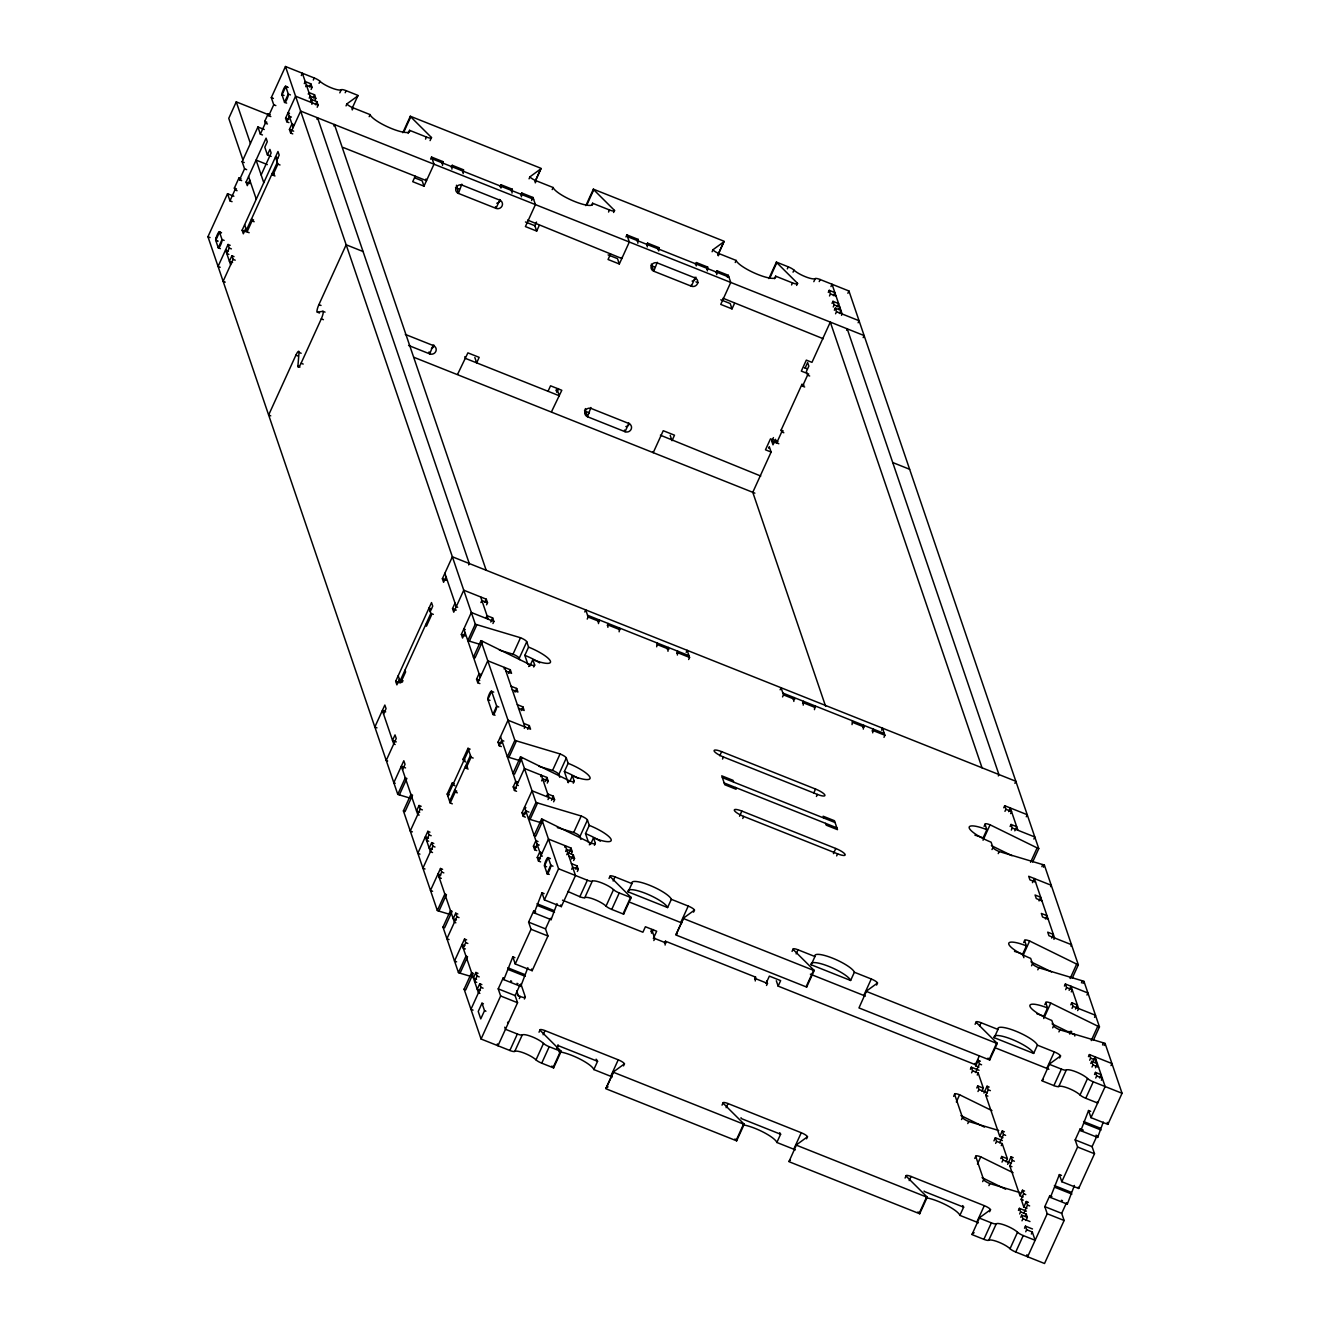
<?xml version="1.0" encoding="UTF-8"?>
<svg xmlns="http://www.w3.org/2000/svg" width="1330" height="1330" viewBox="0 0 1330 1330"><rect width="100%" height="100%" fill="white"/><g stroke="black" fill="none" stroke-linecap="round" stroke-linejoin="round"><path stroke-width="1.5" d="M300.015 367.047L297.903 366.199L299.05 352.417L301.162 353.265M216.075 237.738L215.643 240.032L218.27 247.812L220.381 248.644M282.342 92.219L281.91 94.513L284.537 102.294L286.648 103.125M550.454 867.775L550.869 865.348L548.259 857.7A4.638 0.948 -68.3 0 0 545.932 860.477A4.638 0.948 -68.3 0 0 544.502 865.946L547.112 873.594L549.224 874.425M269.059 114.929L236.258 101.861L228.76 118.337L242.925 159.933M410.272 798.166L399.366 794.908A6.201 1.397 24.5 0 1 397.77 794.343L207.946 236.723L227.53 193.715L233.881 196.242M241.661 180.631L239.55 179.799L244.554 168.81L242.126 161.678L257.92 126.982L264.254 129.509M270.838 116.575L268.726 115.727L273.731 104.754L271.303 97.622L285.468 66.5L314.262 77.971A6.201 1.397 24.5 0 1 319.965 81.28A12.386 2.81 24.5 0 0 331.403 87.88A12.386 2.81 24.5 0 0 341.228 89.742A6.201 1.397 24.5 0 1 346.132 90.673L358.019 95.411L351.918 108.794M232.068 201.678L229.957 200.847L234.961 189.858L234.363 188.079L238.935 178.004L241.062 178.852M262.459 134.962L260.348 134.114L265.352 123.141L264.737 121.346L268.111 113.948L270.223 114.796M282.01 94.862L285.767 86.616L287.879 87.464M249.791 180.132L247.297 185.635L246.083 182.06L266.083 138.137L267.297 141.695L264.803 147.198L267.43 154.912L271.187 156.408M301.312 75.561L302.375 73.233L312.484 102.942L311.868 104.322M267.43 154.912L269.924 149.425L271.137 152.983L261.146 174.962M230.173 245.319L228.062 244.471L218.054 266.449L220.181 267.28M288.909 122.593L286.798 121.745L285.584 118.187L295.576 96.209L318.119 105.186L317.188 107.248M228.062 244.471L229.275 248.045L226.782 253.531L228.893 254.379M286.798 121.745L289.292 116.259L291.403 117.09M304.271 83.607L305.202 81.562L310.838 83.807L312.051 87.364L311.12 89.426M305.717 86.666L306.415 85.12L312.051 87.364M245.834 228.311L243.34 233.797L242.126 230.223L277.97 151.52L279.184 155.095L276.673 160.581M234.013 256.607L231.902 255.776L229.408 261.262L232.584 262.525M292.75 133.881L290.638 133.033L289.425 129.476L291.918 123.973L294.03 124.821M309.425 86.882L310.838 83.807M313.315 80.033L314.262 77.971M308.244 94.098L308.942 92.551L314.578 94.796L315.792 98.353L314.861 100.415M231.902 255.776L233.116 259.333L223.124 281.295L225.236 282.143M246.466 230.04L277.305 162.327M290.638 133.033L300.647 111.072L864.101 335.559L863.17 337.621M249.159 232.717L247.048 231.869L252.052 220.88L251.437 219.101L253.548 219.949M274.994 175.976L272.883 175.128L277.887 164.139L275.476 156.973L277.937 157.954M309.225 98.171L310.156 96.109L315.792 98.353M310.339 101.446L311.27 99.384L316.906 101.629L318.119 105.186M319.034 83.341L319.965 81.28M313.182 97.888L314.578 94.796M315.493 104.721L316.906 101.629M316.922 119.185L317.538 117.805L469.274 563.521L468.659 564.884M339.815 92.834L341.228 89.742M345.185 92.734L346.132 90.673M333.813 125.918L334.445 124.538L486.182 570.254M346.033 105.901L346.964 103.84L357.953 95.827M352.267 109.925L353.215 107.88A6.201 1.397 24.5 0 1 346.964 103.84M369.175 116.658L370.106 114.613L353.215 107.88M299.05 352.417A6.201 1.264 -68.3 0 0 295.892 355.176L268.643 415.01L270.755 415.858M319.499 313.016L317.371 312.184A6.201 1.264 -68.3 0 1 318.901 304.62L346.166 244.787L363.057 251.52M402.824 132.717L410.322 116.242L541.044 168.328L534.959 181.711M403.705 132.285L410.737 116.841A6.201 1.397 24.5 0 1 410.322 116.242M297.903 366.199A6.201 1.264 -68.3 0 0 301.079 363.24L321.295 318.851A6.201 1.264 -68.3 0 0 322.907 311.287L325.035 312.134M408.144 133.416L409.557 130.323L426.464 137.056A6.201 1.397 24.5 0 0 431.485 137.522L430.072 140.614M425.517 139.118L426.464 137.056M415.226 176.192L412.716 181.678L423.987 186.167L433.996 164.205L431.568 157.073L442.84 161.562L442.508 165.402M430.621 159.135L431.568 157.073M441.893 163.623L442.84 161.562M451.286 167.364L452.233 165.302L463.488 169.791L463.173 173.632M451.901 169.143L452.233 165.302M499.515 199.45L499.731 200.132A4.638 4.422 -18.8 0 1 502.092 205.934A4.638 4.422 -18.8 0 1 495.99 208.361L458.418 193.399L456.456 185.236M462.557 171.853L463.488 169.791M500.13 186.815L501.061 184.754L512.333 189.242L512 193.083M500.961 188.079L501.061 184.754M511.385 191.304L512.333 189.242M520.778 195.044L521.726 192.983L532.998 197.472L535.425 204.604L525.417 226.582L536.688 231.071L539.182 225.568M529.057 178.819L530.005 176.774L540.977 168.744L535.358 181.096M521.393 196.823L521.726 192.983M535.308 182.858L536.239 180.797A6.201 1.397 24.5 0 1 530.005 176.774M531.584 200.564L532.998 197.472M536.688 231.071L534.86 225.718L536.539 222.06M552.199 189.592L553.147 187.53L536.239 180.797M585.848 205.635L593.363 189.159L724.085 241.245L717.984 254.629M586.73 205.219L593.762 189.774A6.201 1.397 24.5 0 1 593.363 189.159M591.651 205.302L592.582 203.241L609.489 209.974A6.201 1.397 24.5 0 0 614.527 210.439L613.579 212.501M608.558 212.035L609.489 209.974M403.14 680.86L399.382 679.364L396.889 684.85L395.675 681.293L431.519 602.59L432.732 606.148L430.222 611.634M446.082 576.821L443.588 582.307L442.375 578.75L452.366 556.788L1015.837 781.275L1014.906 783.337M383.572 714.094L386.066 708.607L384.852 705.05L374.844 727.011L376.972 727.859M548.043 391.286L550.537 385.8L561.809 390.288L551.584 411.585M610.553 254.013L608.059 259.5L619.331 263.988L629.323 242.027L626.895 234.895L638.167 239.383L637.835 243.224M486.564 604.817L487.512 602.756L486.298 599.198L463.754 590.204L453.746 612.182L452.533 608.608L455.043 603.122M555.94 390.704L556.888 388.643L558.999 389.49M625.965 236.956L626.895 234.895M556.655 392.267L558.317 388.593M637.236 241.445L638.167 239.383M465.051 632.531L462.557 638.034L461.344 634.46L471.335 612.498L493.879 621.476L492.948 623.537M402.541 769.821L405.035 764.318L403.821 760.76L393.813 782.722L395.226 783.287M480.928 602.573L481.876 600.512L487.512 602.756M646.629 245.185L647.56 243.124L658.832 247.613L658.732 250.938M484.885 602.274L486.298 599.198M397.77 794.343L405.268 777.867A6.201 1.397 24.5 0 0 406.864 778.432L399.366 794.908M285.468 66.5L475.292 624.119L467.794 640.595A6.201 1.397 24.5 0 0 469.374 641.16L480.28 644.418M647.228 246.964L647.56 243.124M469.374 641.16L476.888 624.684L520.512 637.735A6.201 1.397 24.5 0 1 526.763 641.758L528.575 647.112A21.679 4.904 24.5 0 1 550.42 661.193A21.679 4.904 24.5 0 1 532.831 659.58L529.822 666.18M486.098 617.719L487.029 615.657L492.665 617.918L493.879 621.476M584.601 410.638L585.533 408.576M657.901 249.674L658.832 247.613M403.406 810.901L410.904 794.426A6.201 1.397 24.5 0 1 412.549 795.14L405.051 811.616A6.201 1.397 24.5 0 0 403.406 810.901L437.337 910.551A6.201 1.397 24.5 0 0 438.917 911.116L449.823 914.375M480.928 640.661L473.43 657.136A6.201 1.397 24.5 0 1 475.059 657.851L482.574 641.376A6.201 1.397 24.5 0 0 480.928 640.661L514.86 740.328L507.345 756.803A6.201 1.397 24.5 0 0 508.941 757.369L519.847 760.627M584.967 412.932L585.665 411.386A4.638 4.422 -18.8 0 1 584.585 410.771M490.787 622.024L492.665 617.918M421.161 806.312L419.05 805.481L416.539 810.968L419.715 812.231M479.881 683.587L477.769 682.739L476.556 679.181L479.066 673.695L481.177 674.526M419.05 805.481L420.263 809.039L410.255 831.001L412.367 831.849M477.769 682.739L487.777 660.777L510.321 669.755L511.535 673.329L505.899 671.085M429.956 832.164L427.844 831.333L417.836 853.295L419.947 854.143M504.053 668.89L504.685 667.51L524.918 726.945L524.286 728.325M452.316 803.835L450.205 802.988L447.179 794.077L452.183 783.087L454.295 783.935M465.733 761.924L463.621 761.076L463.006 759.297L468.01 748.308L470.122 749.156M427.844 831.333L429.058 834.891L426.564 840.394L428.676 841.225M447.794 795.822L468.642 750.054M519.747 659.68L519.249 658.234A6.201 1.397 24.5 0 0 513.014 654.194L520.512 637.735M449.623 801.159L470.454 755.407M508.642 673.429L510.321 669.755M433.796 843.469L431.685 842.621L429.191 848.108L432.366 849.371M450.205 802.988L455.209 791.998L454.611 790.22L456.722 791.067M468.16 769.056L466.049 768.208L471.053 757.219L468.01 748.308M695.457 264.637L696.405 262.575L707.66 267.064L707.327 270.921M696.305 265.917L696.405 262.575M431.685 842.621L432.898 846.179L422.907 868.158L425.018 868.989M519.249 658.234L526.763 641.758M527.86 664.252L524.835 655.341L528.575 647.112M712.099 251.752L713.03 249.691L724.019 241.661L717.917 255.044M706.729 269.125L707.66 267.064M515.026 692.149L516.688 688.475L511.053 686.23M528.675 666.53L529.623 664.468A6.201 1.397 24.5 0 0 534.643 664.933L533.712 666.995M718.333 255.776L719.281 253.714A6.201 1.397 24.5 0 1 713.03 249.691M442.607 869.321L440.496 868.473L430.488 890.435L432.599 891.283M501.327 746.579L499.215 745.748L498.002 742.173L508.01 720.212L530.554 729.189L529.34 725.631L523.704 723.387M440.496 868.473L441.71 872.031L439.199 877.534L441.311 878.365M499.215 745.748L501.726 740.245L503.837 741.093M716.122 272.866L717.053 270.821L728.325 275.31L730.752 282.442L720.744 304.404L732.015 308.893L734.526 303.39M716.72 274.662L717.053 270.821M521.293 710.569L522.956 706.912L517.32 704.651M437.337 910.551L444.835 894.076A6.201 1.397 24.5 0 0 446.431 894.641L438.917 911.116M727.394 277.355L728.325 275.31M508.941 757.369L516.439 740.893L560.08 753.944A6.201 1.397 24.5 0 1 566.314 757.967L568.143 763.32A21.679 4.904 24.5 0 1 589.988 777.418A21.679 4.904 24.5 0 1 572.382 775.789L570.138 780.743M735.241 262.509L736.172 260.447L719.281 253.714M527.661 729.289L529.34 725.631M584.784 611.966L585.732 609.905L588.159 617.037L587.212 619.098M442.973 927.11L450.471 910.634A6.201 1.397 24.5 0 1 452.117 911.349L444.602 927.825A6.201 1.397 24.5 0 0 442.973 927.11L458.468 972.629A6.201 1.397 24.5 0 0 460.047 973.194L470.97 976.453M520.495 756.87L512.981 773.345A6.201 1.397 24.5 0 1 514.627 774.06L522.125 757.585A6.201 1.397 24.5 0 0 520.495 756.87L535.99 802.406L528.492 818.881A6.201 1.397 24.5 0 0 530.072 819.446L540.977 822.705M457.819 914.026L455.708 913.195L453.214 918.681L456.389 919.944M516.555 791.3L514.444 790.452L513.23 786.894L515.724 781.408L517.836 782.24M455.708 913.195L456.921 916.752L446.93 938.714L449.041 939.562M514.444 790.452L524.452 768.491L546.979 777.468L548.193 781.043L547.262 783.104M597.885 621.808L598.816 619.747L598.483 623.587M466.631 939.878L464.519 939.047L454.511 961.008L456.622 961.856M525.35 817.152L523.239 816.304L522.025 812.746L532.033 790.785L554.577 799.762L553.629 801.824M607.278 625.549L608.209 623.487L607.876 627.328M540.728 776.604L541.343 775.224L548.941 797.518L547.993 799.579M464.519 939.047L465.733 942.604L463.222 948.107L465.334 948.938M523.239 816.304L525.749 810.818L528.908 812.081M768.89 278.569L776.388 262.093L788.274 266.831A6.201 1.397 24.5 0 1 793.993 270.123A12.386 2.81 24.5 0 0 805.431 276.74A12.386 2.81 24.5 0 0 815.24 278.602A6.201 1.397 24.5 0 1 820.144 279.516L848.939 290.987L1038.763 848.607L1032.662 861.99M769.771 278.136L776.803 262.692A6.201 1.397 24.5 0 1 776.388 262.093M541.626 780.86L542.557 778.798L548.193 781.043M545.101 781.591L546.979 777.468M458.468 972.629L465.965 956.154A6.201 1.397 24.5 0 0 467.562 956.719L460.047 973.194M774.442 278.735L775.623 276.175L792.53 282.908A6.201 1.397 24.5 0 0 797.551 283.357L796.62 285.418M530.072 819.446L537.569 802.971L581.21 816.005A6.201 1.397 24.5 0 1 587.444 820.045L589.273 825.381A21.679 4.904 24.5 0 1 611.118 839.479A21.679 4.904 24.5 0 1 593.513 837.867L590.52 844.45M559.797 777.335L558.816 774.442A6.201 1.397 24.5 0 0 552.582 770.403L560.08 753.944M619.148 631.817L619.481 627.976M546.78 796.005L547.727 793.944L553.363 796.188L554.577 799.762M787.327 268.876L788.274 266.831M558.816 774.442L566.314 757.967M464.104 989.171L471.601 972.696A6.201 1.397 24.5 0 1 473.247 973.427L465.733 989.886A6.201 1.397 24.5 0 0 464.104 989.171L481.061 1039.013L509.856 1050.484A6.201 1.397 24.5 0 0 514.76 1051.398A12.386 2.81 24.5 0 1 524.569 1053.26A12.386 2.81 24.5 0 1 536.007 1059.877A6.201 1.397 24.5 0 0 541.726 1063.169L553.613 1067.907L561.11 1051.432A6.201 1.397 24.5 0 0 560.711 1050.833L539.947 1030.168L539.016 1032.23M541.626 818.948L534.111 835.423A6.201 1.397 24.5 0 1 535.757 836.138L543.255 819.662A6.201 1.397 24.5 0 0 541.626 818.948L558.583 868.773L544.419 899.895L561.327 906.628L575.491 875.522L565.366 845.797L564.751 847.177M568.026 782.24L564.386 771.55L568.143 763.32M551.485 800.311L553.363 796.188M793.046 272.185L793.993 270.123M478.002 973.311L475.891 972.463L473.397 977.966L476.556 979.229M536.738 850.585L534.627 849.737L533.413 846.179L535.907 840.676L538.018 841.524M791.583 284.953L792.53 282.908M475.891 972.463L477.104 976.037L474.611 981.523L476.722 982.371M534.627 849.737L537.12 844.251L539.232 845.082M568.243 782.738L569.174 780.677A6.201 1.397 24.5 0 0 574.211 781.142L573.263 783.204M481.859 984.599L479.731 983.768L477.237 989.254L480.413 990.517M540.579 861.873L538.467 861.025L537.254 857.468L539.747 851.981L541.859 852.813M479.731 983.768L480.945 987.326L470.953 1009.287L473.064 1010.135M538.467 861.025L548.475 839.064L571.002 848.041L572.216 851.616L571.285 853.677M481.992 1003.219L478.235 1011.448L480.762 1018.88L484.519 1010.65L481.992 1003.219L483.405 1003.784M813.827 281.677L815.24 278.602M550.786 865.132L547.029 873.361L548.442 873.926M819.214 281.578L820.144 279.516M481.061 1039.013L500.645 995.987L498.218 988.855L503.222 977.883L504.286 978.298M527.844 967.675L520.745 986.395L503.837 979.661L512.815 956.835L514.926 957.667M550.204 918.565L545.516 928.872L547.943 936.004L532.15 970.701L515.242 963.967L531.036 929.271L528.609 922.139L533.613 911.15L535.724 911.998M557.021 903.619L551.119 919.662L534.228 912.929L541.992 892.763L544.103 893.61M656.704 646.796L657.037 642.955M580.927 839.413L579.947 836.52A6.201 1.397 24.5 0 0 573.712 832.48L581.21 816.005M565.649 851.433L566.58 849.371L572.216 851.616M566.763 854.691L567.694 852.63L573.33 854.874L574.543 858.449L573.612 860.51M569.14 852.164L571.002 848.041M579.947 836.52L587.444 820.045M828.291 292.401L829.222 290.339L834.858 292.583L833.461 295.659M830.967 286.582L832.031 284.254L842.139 313.98L841.524 315.343M571.451 858.997L573.33 854.874M667.377 649.506L668.308 647.444L667.976 651.284M829.504 295.958L830.435 293.897L829.222 290.339M588.558 842.538L585.516 833.627L589.273 825.381M571.717 869.255L572.665 867.193L578.284 869.438L577.353 871.499M497.337 1043.884L497.969 1045.746L517.553 1002.72L515.126 995.588L520.13 984.616M832.031 303.39L832.979 301.328L838.598 303.572L837.102 306.864M575.674 868.955L577.07 865.88L571.435 863.636M768.624 448.193L769.305 446.697L771.117 452.05L752.78 492.316L825.631 706.346M778.815 443.738L776.703 442.89L775.49 439.332L772.996 444.819L771.782 441.261L773.445 437.587M805.115 368.044L807.626 362.541L808.84 366.116L806.329 371.602L807.543 375.176L802.555 386.149L804.667 386.997M833.245 306.947L834.193 304.886L832.979 301.328M519.348 998.564L520.296 996.503A6.201 1.397 24.5 0 0 525.317 996.968L524.386 999.029M589.373 844.816L590.304 842.755A6.201 1.397 24.5 0 0 595.341 843.22L594.41 845.282M676.77 653.246L677.702 651.185L677.369 655.025M834.359 310.223L835.307 308.161L840.926 310.405L839.529 313.498M776.703 442.89L781.707 431.918L781.109 430.122L801.94 384.37L804.052 385.218M835.573 313.78L836.52 311.735L835.307 308.161M838.881 309.192L839.829 307.13L834.193 304.886M847.875 293.315L848.939 290.987M686.214 652.382L687.144 650.32L689.572 657.452L688.641 659.514M509.856 1050.484L517.353 1034.009A6.201 1.397 24.5 0 0 522.258 1034.923A12.386 2.81 24.5 0 1 532.083 1036.785A12.386 2.81 24.5 0 1 543.505 1043.402A6.201 1.397 24.5 0 0 549.224 1046.71L561.11 1051.432M579.863 896.719L587.378 880.244A6.201 1.397 24.5 0 0 592.282 881.175A12.386 2.81 24.5 0 1 602.091 883.037A12.386 2.81 24.5 0 1 613.529 889.637A6.201 1.397 24.5 0 0 619.248 892.945L631.135 897.684L623.637 914.159L611.75 909.421A6.201 1.397 24.5 0 1 606.031 906.112A12.386 2.81 24.5 0 0 594.593 899.512A12.386 2.81 24.5 0 0 584.784 897.65A6.201 1.397 24.5 0 1 579.863 896.719L567.81 891.466M514.76 1051.398L522.258 1034.923M584.784 897.65L592.282 881.175M846.578 330.206L847.21 328.826L998.93 774.542L998.315 775.905M858.116 322.774L859.047 320.713L836.52 311.735M609.024 878.465L609.971 876.404A6.201 1.397 24.5 0 1 614.992 876.869L631.9 883.602A21.679 4.904 24.5 0 1 649.489 885.231A21.679 4.904 24.5 0 1 671.351 899.329L688.242 906.062A6.201 1.397 24.5 0 1 694.493 910.086L693.545 912.147M543.106 1034.74L544.984 1030.617L618.234 1059.811A6.201 1.397 24.5 0 1 624.468 1063.834L623.537 1065.895M613.113 880.992L614.992 876.869M536.007 1059.877L543.505 1043.402M606.031 906.112L613.529 889.637M541.726 1063.169L549.224 1046.71M611.75 909.421L619.248 892.945M556.638 1048.888L558.135 1045.596A21.679 4.904 24.5 0 1 558.035 1044.765M671.351 899.329L667.594 907.559L628.142 891.848L631.9 883.602M553.613 1067.907A6.201 1.397 24.5 0 0 553.197 1067.308L560.711 1050.833M609.971 876.404L630.719 897.085L623.221 913.56A6.201 1.397 24.5 0 1 623.637 914.159M719.763 755.773L721.641 751.65L815.556 789.056A9.293 2.095 24.5 0 1 824.916 795.107A9.293 2.095 24.5 0 1 817.385 794.409L723.47 757.003A9.293 2.095 24.5 0 1 714.11 750.951A9.293 2.095 24.5 0 1 721.641 751.65M722.523 759.048L723.47 757.003M650.802 931.648L651.75 929.587L653.861 930.435M651.517 933.195L653.18 929.537M612.299 1076.967A6.201 1.397 24.5 0 0 610.719 1076.286L593.828 1069.553L597.569 1061.307A21.679 4.904 24.5 0 0 596.123 1059.179M653.346 938.548L656.671 931.233L645.399 926.744L642.905 932.23L562.49 900.194M653.845 940.559L654.776 938.498L651.75 929.587M664.501 943.269L665.449 941.208L755.59 977.134L755.257 980.975M780.128 689.788L781.059 687.743L783.486 694.875L782.555 696.92M665.116 945.048L665.449 941.208M610.719 1076.286L618.234 1059.811M630.387 902.472L680.744 922.521L688.242 906.062M739.53 816.221L741.874 811.067L835.789 848.49A9.293 2.095 24.5 0 1 845.149 854.525A9.293 2.095 24.5 0 1 837.601 853.843L743.703 816.421A9.293 2.095 24.5 0 1 734.326 810.386A9.293 2.095 24.5 0 1 741.874 811.067M793.212 699.63L794.16 697.568L793.827 701.425M742.755 818.482L743.703 816.421M802.605 703.37L803.536 701.309L803.22 705.166M814.475 709.655L814.808 705.814M813.677 793.179L815.556 789.056M816.437 796.471L817.385 794.409M852.048 724.617L852.38 720.777M862.704 727.327L863.652 725.266L863.32 729.106M754.659 979.196L755.59 977.134M872.098 731.068L873.045 729.006L872.713 732.847M766.03 983.452L769.372 976.12L780.644 980.626L778.133 986.112L975.356 1064.682L979.312 1055.987M881.557 730.203L882.488 728.142L884.915 735.274L883.985 737.335M766.529 985.464L767.476 983.402L766.645 980.958M833.445 853.644L835.789 848.49M722.04 1105.147L722.988 1103.085A6.201 1.397 24.5 0 1 728.009 1103.551L801.259 1132.728A6.201 1.397 24.5 0 1 807.51 1136.768L806.562 1138.812M792.065 951.399L792.996 949.337A6.201 1.397 24.5 0 1 798.033 949.803L814.941 956.536A21.679 4.904 24.5 0 1 832.53 958.149A21.679 4.904 24.5 0 1 854.375 972.247L871.283 978.98A6.201 1.397 24.5 0 1 877.517 983.003L876.586 985.065M836.67 855.905L837.601 853.843M726.13 1107.674L728.009 1103.551M796.155 953.909L798.033 949.803M854.375 972.247L850.618 980.476L811.184 964.765L814.941 956.536M743.736 1123.75A6.201 1.397 24.5 0 1 744.152 1124.365L736.637 1140.841A6.201 1.397 24.5 0 0 736.238 1140.226L743.736 1123.75L722.988 1103.085M813.761 970.002L806.246 986.478A6.201 1.397 24.5 0 1 806.662 987.076L814.16 970.601A6.201 1.397 24.5 0 0 813.761 970.002L792.996 949.337M795.34 1149.885A6.201 1.397 24.5 0 0 793.761 1149.203L776.853 1142.47L780.61 1134.241A21.679 4.904 24.5 0 0 779.679 1132.695M793.761 1149.203L801.259 1132.728M810.369 974.175L863.785 995.455L871.283 978.98M984.1 826.395L985.048 824.351A6.201 1.397 24.5 0 1 990.069 824.8L1037.134 847.892A6.201 1.397 24.5 0 0 1038.763 848.607M985.048 824.351L986.86 829.687L983.119 837.933A21.679 4.904 24.5 0 0 974.94 835.19M983.036 840.244L990.069 824.8M1003.751 807.776L1004.682 805.731L1027.226 814.708L1026.278 816.77M1004.965 811.35L1005.896 809.288L1004.682 805.731M1008.655 811.633L1010.318 807.975L1017.899 830.253M991.997 849.571L992.928 847.526L991.116 842.173A21.679 4.904 24.5 0 1 969.271 828.075A21.679 4.904 24.5 0 1 986.86 829.687M1010.601 813.594L1011.532 811.533L1005.896 809.288M1010.118 826.495L1011.049 824.45L1016.685 826.695L1014.807 830.801M998.232 853.611L999.179 851.549A6.201 1.397 24.5 0 1 992.928 847.526M1011.332 830.07L1012.263 828.008L1011.049 824.45M1033.876 839.047L1034.807 836.986L1012.263 828.008M1030.567 862.305L1037.134 847.892M1032.462 882.654L1034.341 878.548L1054.574 937.966L1053.942 939.346M1041.872 866.645L1042.803 864.6A6.201 1.397 24.5 0 1 1044.399 865.165L1078.331 964.815L1072.229 978.198M1043.452 867.226L1044.399 865.165M905.082 1178.064L906.013 1176.003A6.201 1.397 24.5 0 1 911.05 1176.468L984.3 1205.662A6.201 1.397 24.5 0 1 990.534 1209.685L989.603 1211.746M975.09 1024.316L976.037 1022.255A6.201 1.397 24.5 0 1 981.058 1022.72L997.966 1029.453A21.679 4.904 24.5 0 1 1015.571 1031.066A21.679 4.904 24.5 0 1 1037.417 1045.164L1054.308 1051.897A6.201 1.397 24.5 0 1 1060.559 1055.937L1059.611 1057.982M909.171 1180.591L911.05 1176.468M979.661 1025.812L981.058 1022.72M1039.046 900.925L1040.708 897.268L1035.072 895.007L1036.286 898.581L1041.922 900.826M953.643 1096.369L954.591 1094.307A6.201 1.397 24.5 0 1 959.612 1094.773L991.964 1110.633M1023.668 942.604L1024.599 940.559A6.201 1.397 24.5 0 1 1029.636 941.008L1076.685 964.1A6.201 1.397 24.5 0 0 1078.331 964.815M1050.617 886.645L1051.249 885.281L1028.705 876.287L1029.919 879.862L1035.555 882.106M1023.884 957.7L1022.67 954.142L1026.428 945.896L1024.599 940.559M970.401 1069.254L971.332 1067.192L979.079 1070.284M956.337 1101.972L959.612 1094.773M1023.069 955.422L1029.636 941.008M971.615 1072.811L972.546 1070.75L971.332 1067.192M978.93 1067.126L975.755 1065.862L978.248 1060.376L980.36 1061.224M975.555 1072.529L979.462 1063.95L978.248 1060.376M1045.48 918.98L1046.993 915.688L1041.357 913.444L1042.57 917.002L1048.206 919.246M977.251 1075.056L978.182 1072.994L972.546 1070.75M1037.417 1045.164L1033.659 1053.41L994.208 1037.683L997.966 1029.453M961.54 1119.544L962.471 1117.483L954.591 1094.307M1031.565 965.796L1032.496 963.735L1030.684 958.381A21.679 4.904 24.5 0 1 1008.822 944.283A21.679 4.904 24.5 0 1 1026.428 945.896M926.777 1196.684A6.201 1.397 24.5 0 1 927.176 1197.283L919.678 1213.758A6.201 1.397 24.5 0 0 919.263 1213.16L926.777 1196.684L906.013 1176.003M996.785 1042.92A6.201 1.397 24.5 0 1 997.201 1043.535L989.703 1060.01A6.201 1.397 24.5 0 0 989.287 1059.395L996.785 1042.92L976.037 1022.255M976.769 1087.973L977.7 1085.912L983.336 1088.156L981.939 1091.248M977.982 1091.531L978.913 1089.47L977.7 1085.912M1051.697 938.066L1053.36 934.408L1047.724 932.164L1048.938 935.722L1071.481 944.699L1070.85 946.079M967.775 1123.567L968.722 1121.506A6.201 1.397 24.5 0 1 962.471 1117.483M1037.799 969.819L1038.73 967.758A6.201 1.397 24.5 0 1 1032.496 963.735M983.934 1093.094L987.06 1086.228L989.171 1087.076M1002.953 1137.699L999.778 1136.435L985.763 1095.288L988.273 1089.802L987.06 1086.228M974.774 1158.447L975.721 1156.385A6.201 1.397 24.5 0 1 980.742 1156.851L1013.094 1172.711M1044.798 1004.682L1045.746 1002.621A6.201 1.397 24.5 0 1 1050.766 1003.086L1097.815 1026.178A6.201 1.397 24.5 0 0 1099.461 1026.893L1093.36 1040.276M1045.746 1002.621L1047.558 1007.974L1043.801 1016.22A21.679 4.904 24.5 0 0 1036.901 1013.809M977.467 1164.049L980.742 1156.851M1043.734 1018.531L1050.766 1003.086M978.365 1222.819A6.201 1.397 24.5 0 0 976.785 1222.12L959.894 1215.387L963.635 1207.158A21.679 4.904 24.5 0 0 962.704 1205.612M993.942 1140.857L995.355 1137.765L1002.404 1140.575M1064.432 986.062L1065.38 984L1087.907 992.995L1086.976 995.039M1070.118 978.514L1076.685 964.1M995.638 1143.384L996.569 1141.323L995.355 1137.765M1065.646 989.636L1066.593 987.575L1065.38 984M999.778 1136.435L1002.271 1130.949L1004.399 1131.797M999.744 1142.753L1003.485 1134.523L1002.271 1130.949M1069.137 990.368L1071.016 986.262L1078.597 1008.539L1077.666 1010.601M982.671 1181.622L983.601 1179.56L975.721 1156.385M1052.695 1027.857L1053.626 1025.812L1051.814 1020.459A21.679 4.904 24.5 0 1 1029.969 1006.361A21.679 4.904 24.5 0 1 1047.558 1007.974M1001.274 1145.629L1002.205 1143.567L996.569 1141.323M1071.282 991.881L1072.229 989.819L1066.593 987.575M1000.792 1158.546L1001.723 1156.485L1007.359 1158.729L1005.962 1161.822M1070.816 1004.782L1071.747 1002.72L1077.383 1004.981L1075.505 1009.088M988.922 1185.645L989.852 1183.584A6.201 1.397 24.5 0 1 983.601 1179.56M1058.929 1031.897L1059.877 1029.836A6.201 1.397 24.5 0 1 1053.626 1025.812M1081.44 982.853L1082.371 980.809A6.201 1.397 24.5 0 1 1083.967 981.374L1099.461 1026.893M1083.019 983.435L1083.967 981.374M1002.005 1162.104L1002.936 1160.043L1001.723 1156.485M1072.03 1008.356L1072.961 1006.295L1071.747 1002.72M976.785 1222.12L984.3 1205.662M996.453 1048.306L1046.81 1068.372L1054.308 1051.897M1007.641 1164.349L1011.083 1156.801L1013.194 1157.649M1023.136 1196.983L1019.96 1195.72L1009.786 1165.861L1012.296 1160.359L1011.083 1156.801M1071.066 1031.332L1069.802 1034.075L1068.904 1031.398M990.534 1209.685L979.545 1217.715L971.981 1234.589L983.867 1239.327L991.365 1222.852A6.201 1.397 24.5 0 0 996.286 1223.783A12.386 2.81 24.5 0 1 1006.095 1225.645A12.386 2.81 24.5 0 1 1017.533 1232.245A6.201 1.397 24.5 0 0 1023.252 1235.553L1035.139 1240.292L1032.296 1231.979L1026.66 1229.735L1025.447 1226.16L1032.496 1228.97M1060.559 1055.937L1049.57 1063.95L1042.005 1080.841L1053.892 1085.579L1061.39 1069.104A6.201 1.397 24.5 0 0 1066.294 1070.035A12.386 2.81 24.5 0 1 1076.12 1071.88A12.386 2.81 24.5 0 1 1087.541 1078.497A6.201 1.397 24.5 0 0 1093.26 1081.805L1122.054 1093.277L1107.89 1124.382L1090.982 1117.649L1088.555 1110.517L1090.667 1111.365M983.867 1239.327A6.201 1.397 24.5 0 0 988.772 1240.258L996.286 1223.783M1053.892 1085.579A6.201 1.397 24.5 0 0 1058.796 1086.51L1066.294 1070.035M1094.557 1017.334L1095.504 1015.272L1072.961 1006.295M1019.96 1195.72L1022.454 1190.234L1024.565 1191.065M1091.248 1040.592L1097.815 1026.178M1026.976 1208.272L1023.801 1207.008L1021.174 1199.294L1023.668 1193.791L1022.454 1190.234M1018.448 1210.4L1019.379 1208.338L1026.428 1211.131M1088.455 1056.635L1089.403 1054.574L1111.947 1063.551L1110.999 1065.613M1019.661 1213.958L1020.592 1211.896L1019.379 1208.338M1089.669 1060.21L1090.617 1058.148L1089.403 1054.574M1023.801 1207.008L1026.295 1201.522L1028.423 1202.37M1020.775 1217.233L1021.706 1215.171L1027.342 1217.416L1025.929 1220.508M1090.783 1063.468L1091.73 1061.407L1097.366 1063.651L1095.488 1067.774M1023.767 1213.326L1027.525 1205.08L1026.295 1201.522M1093.16 1060.941L1095.039 1056.818L1105.147 1086.543L1090.982 1117.649M1021.989 1220.79L1022.92 1218.729L1021.706 1215.171M1091.997 1067.042L1092.944 1064.981L1091.73 1061.407M1066.377 1203.052L1061.689 1213.359L1064.116 1220.491L1044.532 1263.5L1015.738 1252.029A6.201 1.397 24.5 0 1 1010.035 1248.72L1017.533 1232.245M1097.3 1101.972L1097.649 1103.019L1085.762 1098.281A6.201 1.397 24.5 0 1 1080.043 1094.972L1087.541 1078.497M1102.57 1044.931L1103.501 1042.87A6.201 1.397 24.5 0 1 1105.097 1043.452L1122.054 1093.277M1025.297 1216.202L1026.228 1214.14L1020.592 1211.896M1095.305 1062.454L1096.253 1060.392L1090.617 1058.148M1104.149 1045.496L1105.097 1043.452M1024.516 1228.222L1025.447 1226.16M1094.524 1074.474L1095.471 1072.412L1101.107 1074.657L1099.611 1077.948M1015.738 1252.029L1023.252 1235.553M1085.762 1098.281L1093.26 1081.805M1025.729 1231.78L1026.66 1229.735M1095.737 1078.032L1096.685 1075.97L1095.471 1072.412M1031.365 1234.024L1032.296 1231.979M1101.373 1080.276L1102.321 1078.214L1096.685 1075.97M1026.926 1254.689L1027.625 1256.767L1047.225 1213.758L1044.798 1206.626L1049.786 1195.637L1051.897 1196.485M1074.407 1185.446L1067.308 1204.149L1050.401 1197.416L1059.378 1174.59L1061.49 1175.437M1096.768 1136.335L1092.08 1146.626L1094.507 1153.758L1078.713 1188.455L1061.805 1181.722L1077.599 1147.025L1075.172 1139.893L1080.176 1128.904L1083.351 1130.168M1103.268 1122.071L1097.682 1137.433L1080.791 1130.7L1088.555 1110.517M694.493 910.086L683.504 918.116L676.006 934.574L677.369 933.577M624.468 1063.834L613.479 1071.864L605.981 1088.339L608.043 1086.826M877.517 983.003L866.528 991.033L858.964 1007.924L989.703 1060.01M807.51 1136.768L796.52 1144.781L788.956 1161.672L919.678 1213.758M789.023 1161.256L790.386 1160.259M1042.072 1080.426L1043.435 1079.428M972.047 1234.174L974.109 1232.677M317.371 312.184L322.907 311.287M499.382 650.121L513.014 654.194M999.179 851.549L1042.803 864.6M538.933 766.329L552.582 770.403M1038.73 967.758L1082.371 980.809M557.337 827.593L573.712 832.48M1059.877 1029.836L1103.501 1042.87M968.722 1121.506L998.714 1130.483M989.852 1183.584L1019.844 1192.561M830.435 293.897L836.071 296.141M287.795 87.248L285.684 86.4L288.294 94.048A4.638 0.948 -68.3 0 1 286.864 99.501A4.638 0.948 -68.3 0 1 284.537 102.294L288.294 94.048L290.406 94.895M281.943 94.646L284.055 95.477M432.167 158.852L533.596 199.267M627.511 236.674L728.94 277.089M271.303 97.622L273.415 98.453M273.731 104.754L275.842 105.585M289.491 113.25L288.078 112.684L293.132 127.547M285.584 118.187L288.743 119.434M695.939 281.86L698.051 282.708M458.95 188.976L456.606 188.045A4.638 4.422 -18.8 0 1 455.508 187.43M654.277 266.815L651.933 265.867A4.638 4.422 -18.8 0 1 651.201 265.501M343.14 147.464L426.498 180.681L425.916 179.001M823.27 338.751L723.021 298.236M414.661 177.821L422.175 180.814L423.987 186.167M525.466 221.977L534.86 225.718M608.109 254.894L617.502 258.635L619.331 263.988M720.81 299.799L730.203 303.539L732.015 308.893M289.425 129.476L293.647 131.155M264.737 121.346L266.865 122.194M265.352 123.141L267.463 123.973M804.434 367.712L806.894 368.693M808.723 374.046L801.325 371.103L806.329 360.114L811.965 362.359L830.302 322.093L982.039 767.809M277.887 164.139L279.998 164.987M807.543 375.176L809.671 376.008M267.347 164.588L256.091 160.099L263.772 182.675M274.396 174.18L272.284 173.349L272.883 175.128M242.126 161.678L244.238 162.526M244.554 168.81L246.665 169.658M246.083 182.06L249.841 183.557M234.363 188.079L236.474 188.927M234.961 189.858L237.072 190.705M892.729 462.541L909.62 469.274M781.109 430.122L783.22 430.97M252.052 220.88L254.163 221.728M781.707 431.918L783.819 432.749M777.884 441.776L770.486 438.834L765.481 449.806L771.117 452.05M242.126 230.223L245.884 231.719M771.782 441.261L775.54 442.757M221.528 232.767L219.417 231.919L222.027 239.566A4.638 0.948 -68.3 0 1 220.597 245.019A4.638 0.948 -68.3 0 1 218.27 247.812L222.027 239.566L224.138 240.414M220.896 232.7L219.5 232.135L215.743 240.381L217.854 241.212M207.946 236.723L210.057 237.571M215.676 240.148L217.788 240.996M229.275 248.045L231.387 248.876M228.378 251.087L225.568 249.974L230.622 264.82M233.116 259.333L235.227 260.181M405.301 334.412L433.464 345.634A4.638 4.422 -18.8 0 1 435.824 351.436A4.638 4.422 -18.8 0 1 429.723 353.88L408.593 345.468M760.76 476.04L660.395 435.193M318.901 304.62L321.029 305.468M589.423 412.882L585.665 411.386L587.494 416.739L625.05 431.701A4.638 4.422 -18.8 0 0 631.152 429.274A4.638 4.422 -18.8 0 0 628.807 423.472L628.575 422.79M321.295 318.851L323.406 319.682M413.879 357.305L754.891 493.164M295.892 355.176L298.003 356.008M301.079 363.24L303.19 364.071M587.544 615.258L688.973 655.673M782.888 693.08L884.3 733.495M588.159 617.037L599.431 621.526M608.808 625.283L620.079 629.772M657.652 644.734L668.924 649.223M678.317 652.964L689.572 657.452M783.486 694.875L794.758 699.364M804.151 703.105L815.423 707.593M852.979 722.556L864.251 727.044M873.644 730.785L884.915 735.274M442.375 578.75L446.132 580.246M457.653 607.245L456.257 606.68L444.868 573.263M452.533 608.608L456.29 610.104M431.502 609.024L429.025 608.026L431.435 615.208L426.448 626.181L425.833 624.402M433.314 614.36L430.854 613.379L400.014 681.11L402.475 682.091M465.251 629.539L463.838 628.974L480.28 677.253M461.344 634.46L465.084 635.956M512.266 689.805L517.902 692.049L516.688 688.475M476.556 679.181L479.731 680.445M722.373 777.618L835.057 822.522M724.185 782.971L836.886 827.859M493.729 692.149L491.618 691.301A4.638 0.948 -68.3 0 0 489.274 694.077A4.638 0.948 -68.3 0 0 487.861 699.547L492.915 714.393L495.026 715.241M518.534 708.225L524.17 710.469L522.956 706.912M489.972 700.378L487.861 699.547L491.618 691.301L496.672 706.163A4.638 0.948 -68.3 0 1 495.242 711.617A4.638 0.948 -68.3 0 1 492.915 714.393L496.672 706.163L498.783 706.995M395.675 681.293L399.432 682.789M498.002 742.173L501.177 743.437M385.683 711.866L382.358 710.536L393.73 743.969L395.143 744.517M471.053 757.219L473.164 758.067M463.006 759.297L465.134 760.145M518.351 785.531L516.938 784.966L500.512 736.687M467.562 767.26L465.45 766.429L466.049 768.208M513.23 786.894L516.406 788.158M396.274 741.891L392.516 740.394L395.027 734.908L396.24 738.466L386.232 760.444L387.645 760.993M525.932 807.809L524.535 807.26L540.961 855.539L542.374 856.104M454.893 785.714L452.782 784.866L452.183 783.087M522.025 812.746L525.2 814.01M1070.7 1031.349L1071.764 1031.764M405.55 767.925L401.328 766.246L417.753 814.542L419.166 815.091M455.209 791.998L457.32 792.846M447.179 794.077L449.291 794.908M568.908 856.204L574.543 858.449M1092.944 1064.981L1098.58 1067.225M533.413 846.179L536.572 847.443M550.371 858.548L548.259 857.7L544.502 865.946L546.613 866.778M420.263 809.039L422.375 809.887M537.254 857.468L540.429 858.731M550.869 865.348L552.981 866.196M558.583 868.773L587.378 880.244M814.16 970.601L683.437 918.531L675.939 934.99L806.662 987.076M866.478 991.449L997.201 1043.535M1049.503 1064.366L1061.39 1069.104M429.058 834.891L431.169 835.739M428.509 838.083L425.351 836.819L430.405 851.682L432.516 852.513M432.898 846.179L435.01 847.027M979.462 1063.95L981.573 1064.781M654.776 938.498L666.047 942.987M756.205 978.913L767.476 983.402M536.988 903.752L553.895 910.485M1083.551 1121.506L1100.459 1128.239M537.586 905.53L554.494 912.264M1084.149 1123.285L1101.057 1130.018M441.71 872.031L443.821 872.879M988.273 1089.802L990.385 1090.633M1096.02 1135.222L1097.084 1135.637M440.812 875.09L437.986 873.96L454.428 922.255L455.841 922.804M978.913 1089.47L987.375 1092.844M985.763 1095.288L987.874 1096.136M528.609 922.139L545.516 928.872M1075.172 1139.893L1092.08 1146.626M531.036 929.271L547.943 936.004M1077.599 1147.025L1094.507 1153.758M456.921 916.752L459.033 917.6M1003.485 1134.523L1005.613 1135.354M465.733 942.604L467.844 943.452M1012.296 1160.359L1014.408 1161.206M464.835 945.663L462.009 944.533L478.451 992.812L479.864 993.377M1002.936 1160.043L1011.399 1163.418M1009.786 1165.861L1011.897 1166.693M507.811 967.808L524.718 974.541M1054.374 1185.562L1071.282 1192.312M508.426 969.587L525.317 976.336M1054.989 1187.358L1071.88 1194.091M510.62 980.825L511.684 981.241M516.954 983.352L518.018 983.768M1061.407 1200.275L1062.471 1200.691M477.104 976.037L479.216 976.885M1023.668 1193.791L1025.779 1194.639M498.218 988.855L515.126 995.588M1044.798 1206.626L1061.689 1213.359M1021.174 1199.294L1023.285 1200.126M480.945 987.326L483.073 988.173M1027.525 1205.08L1029.636 1205.928M500.645 995.987L517.553 1002.72M1047.225 1213.758L1064.116 1220.491M1022.92 1218.729L1029.969 1221.539M484.519 1010.65L485.932 1011.216M507.561 1022.92L507.894 1022.072M558.135 1045.596L597.569 1061.307M780.61 1134.241L741.159 1118.513A21.679 4.904 24.5 0 1 741.059 1117.699M963.635 1207.158L924.2 1191.447A21.679 4.904 24.5 0 1 924.101 1191.015M517.353 1034.009L505.467 1029.27L504.768 1027.192M744.152 1124.365L613.429 1072.279L605.915 1088.755L736.637 1140.841M796.454 1145.197L927.176 1197.283M979.495 1218.13L991.365 1222.852M991.399 845.614L1011.98 855.705M482.574 641.376L529.623 664.468M1030.95 961.823L1051.548 971.914M522.125 757.585L569.174 780.677M1052.08 1023.884L1072.678 1033.992M543.255 819.662L590.304 842.755M960.942 1115.571L984.466 1127.109M982.072 1177.649L1005.596 1189.186M517.353 995.056L520.296 996.503M776.803 262.692L797.551 283.357M593.762 189.774L614.527 210.439M410.737 116.841L431.485 137.522M987.99 1058.115L989.287 1059.395M917.966 1211.863L919.263 1213.16M734.941 1138.946L736.238 1140.226M551.9 1066.012L553.197 1067.308M1107.208 1122.387L1107.89 1124.382M1074.208 1034.175L1074.856 1036.037M1097.383 1136.535L1097.682 1137.433M1080.176 1128.904L1080.791 1130.7M1078.248 1187.125L1078.713 1188.455M801.94 384.37L802.555 386.149M1059.378 1174.59L1061.805 1181.722M1066.926 1203.035L1067.308 1204.149M1049.786 1195.637L1050.401 1197.416M974.923 1063.451L975.755 1065.862M978.182 1072.994L983.336 1088.156M1002.205 1143.567L1007.359 1158.729M1026.228 1214.14L1027.342 1217.416M694.842 277.288L695.075 277.953A4.638 4.422 -18.8 0 1 697.419 283.756A4.638 4.422 -18.8 0 1 691.317 286.183L653.762 271.22A4.638 4.422 -18.8 0 1 651.401 265.418A4.638 4.422 -18.8 0 1 657.502 262.991L695.075 277.953L691.317 286.183L690.985 285.185M657.286 262.309L653.762 271.22L651.334 264.088M823.785 818.033L823.187 816.238L834.459 820.726L837.484 829.654L826.229 825.165L825.614 823.37M621.492 257.488L621.825 258.502L527.578 220.082M670.187 435.326L671.999 440.679L674.51 435.193L663.238 430.704L653.23 452.665L652.897 451.651M624.485 430.039L625.05 431.701L628.807 423.472L591.235 408.493A4.638 4.422 -18.8 0 0 585.134 410.937A4.638 4.422 -18.8 0 0 587.494 416.739L590.902 407.495M733.645 782.106L733.03 780.328L721.758 775.839L724.8 784.75L736.072 789.239L735.457 787.46M776.321 980.759L778.133 986.112M495.425 206.699L495.99 208.361L499.731 200.132L462.175 185.153A4.638 4.422 -18.8 0 0 456.074 187.597A4.638 4.422 -18.8 0 0 458.418 193.399L461.826 184.155M556.888 388.643L559.315 395.775L465.4 358.369L464.835 356.689M474.843 357.504L476.672 362.857L479.166 357.354L467.894 352.866L457.67 374.162M433.248 344.969L429.723 353.88L429.041 351.868M532.831 659.58L534.643 664.933M572.382 775.789L574.211 781.142M593.513 837.867L595.341 843.22M577.07 865.88L578.284 869.438M480.662 596.937L488.243 619.231M560.745 904.965L561.327 906.628M541.992 892.763L544.419 899.895M550.67 918.332L551.119 919.662M268.111 113.948L268.726 115.727M533.613 911.15L534.228 912.929M257.92 126.982L260.348 134.114M236.258 101.861L250.422 143.457M531.568 969.021L532.15 970.701M248.577 176.574L256.274 199.151M512.815 956.835L515.242 963.967M520.878 983.934L525.317 996.968M520.213 984.832L520.745 986.395M516.722 990.95L518.534 996.286M238.935 178.004L239.55 179.799M405.002 670.17L405.6 671.949L400.596 682.922L398.185 675.756M503.222 977.883L503.837 979.661M244.637 224.704L247.048 231.869M227.53 193.715L229.957 200.847M629.489 423.538A4.638 4.422 -18.8 0 1 625.848 426.598M434.278 345.318A4.638 4.422 -18.8 0 1 431.435 348.51M695.956 277.205A4.638 4.422 -18.8 0 1 692.115 281.096M500.413 200.198A4.638 4.422 -18.8 0 1 496.788 203.257M216.225 237.571A4.721 0.964 -68.3 0 1 219.55 231.603M282.492 92.053A4.721 0.964 -68.3 0 1 285.817 86.084M550.304 867.941A4.721 0.964 -68.3 0 1 546.979 873.91M476.888 624.684A6.201 1.397 24.5 0 1 475.292 624.119M524.835 655.341A21.679 4.904 24.5 0 1 539.681 662.905M516.439 740.893A6.201 1.397 24.5 0 1 514.86 740.328M537.569 802.971A6.201 1.397 24.5 0 1 535.99 802.406M1014.507 951.399A21.679 4.904 24.5 0 1 1022.67 954.142M585.516 833.627A21.679 4.904 24.5 0 1 600.362 841.192M564.386 771.55A21.679 4.904 24.5 0 1 578.085 778.383M1046.81 1068.372A6.201 1.397 24.5 0 1 1048.921 1069.32M1058.796 1086.51A12.386 2.81 24.5 0 1 1068.605 1088.356A12.386 2.81 24.5 0 1 1080.043 1094.972M630.719 897.085A6.201 1.397 24.5 0 1 631.135 897.684M680.744 922.521A6.201 1.397 24.5 0 1 681.775 922.97M863.785 995.455A6.201 1.397 24.5 0 1 865.348 996.137M994.208 1037.683A21.679 4.904 24.5 0 1 1011.814 1039.312A21.679 4.904 24.5 0 1 1033.659 1053.41M811.184 964.765A21.679 4.904 24.5 0 1 828.773 966.378A21.679 4.904 24.5 0 1 850.618 980.476M628.142 891.848A21.679 4.904 24.5 0 1 645.748 893.461A21.679 4.904 24.5 0 1 667.594 907.559M558.883 1051.747A21.679 4.904 24.5 0 1 579.863 1059.013A21.679 4.904 24.5 0 1 593.828 1069.553M539.947 1030.168A6.201 1.397 24.5 0 1 544.984 1030.617M988.772 1240.258A12.386 2.81 24.5 0 1 998.597 1242.12A12.386 2.81 24.5 0 1 1010.035 1248.72M925.913 1197.715A21.679 4.904 24.5 0 1 946.611 1205.229A21.679 4.904 24.5 0 1 959.894 1215.387M742.888 1124.798A21.679 4.904 24.5 0 1 763.586 1132.296A21.679 4.904 24.5 0 1 776.853 1142.47M592.582 203.241A21.679 4.904 24.5 0 1 574.992 201.628A21.679 4.904 24.5 0 1 553.147 187.53M409.557 130.323A21.679 4.904 24.5 0 1 391.951 128.711A21.679 4.904 24.5 0 1 370.106 114.613M775.623 276.175A21.679 4.904 24.5 0 1 758.017 274.545A21.679 4.904 24.5 0 1 736.172 260.447"/></g></svg>
